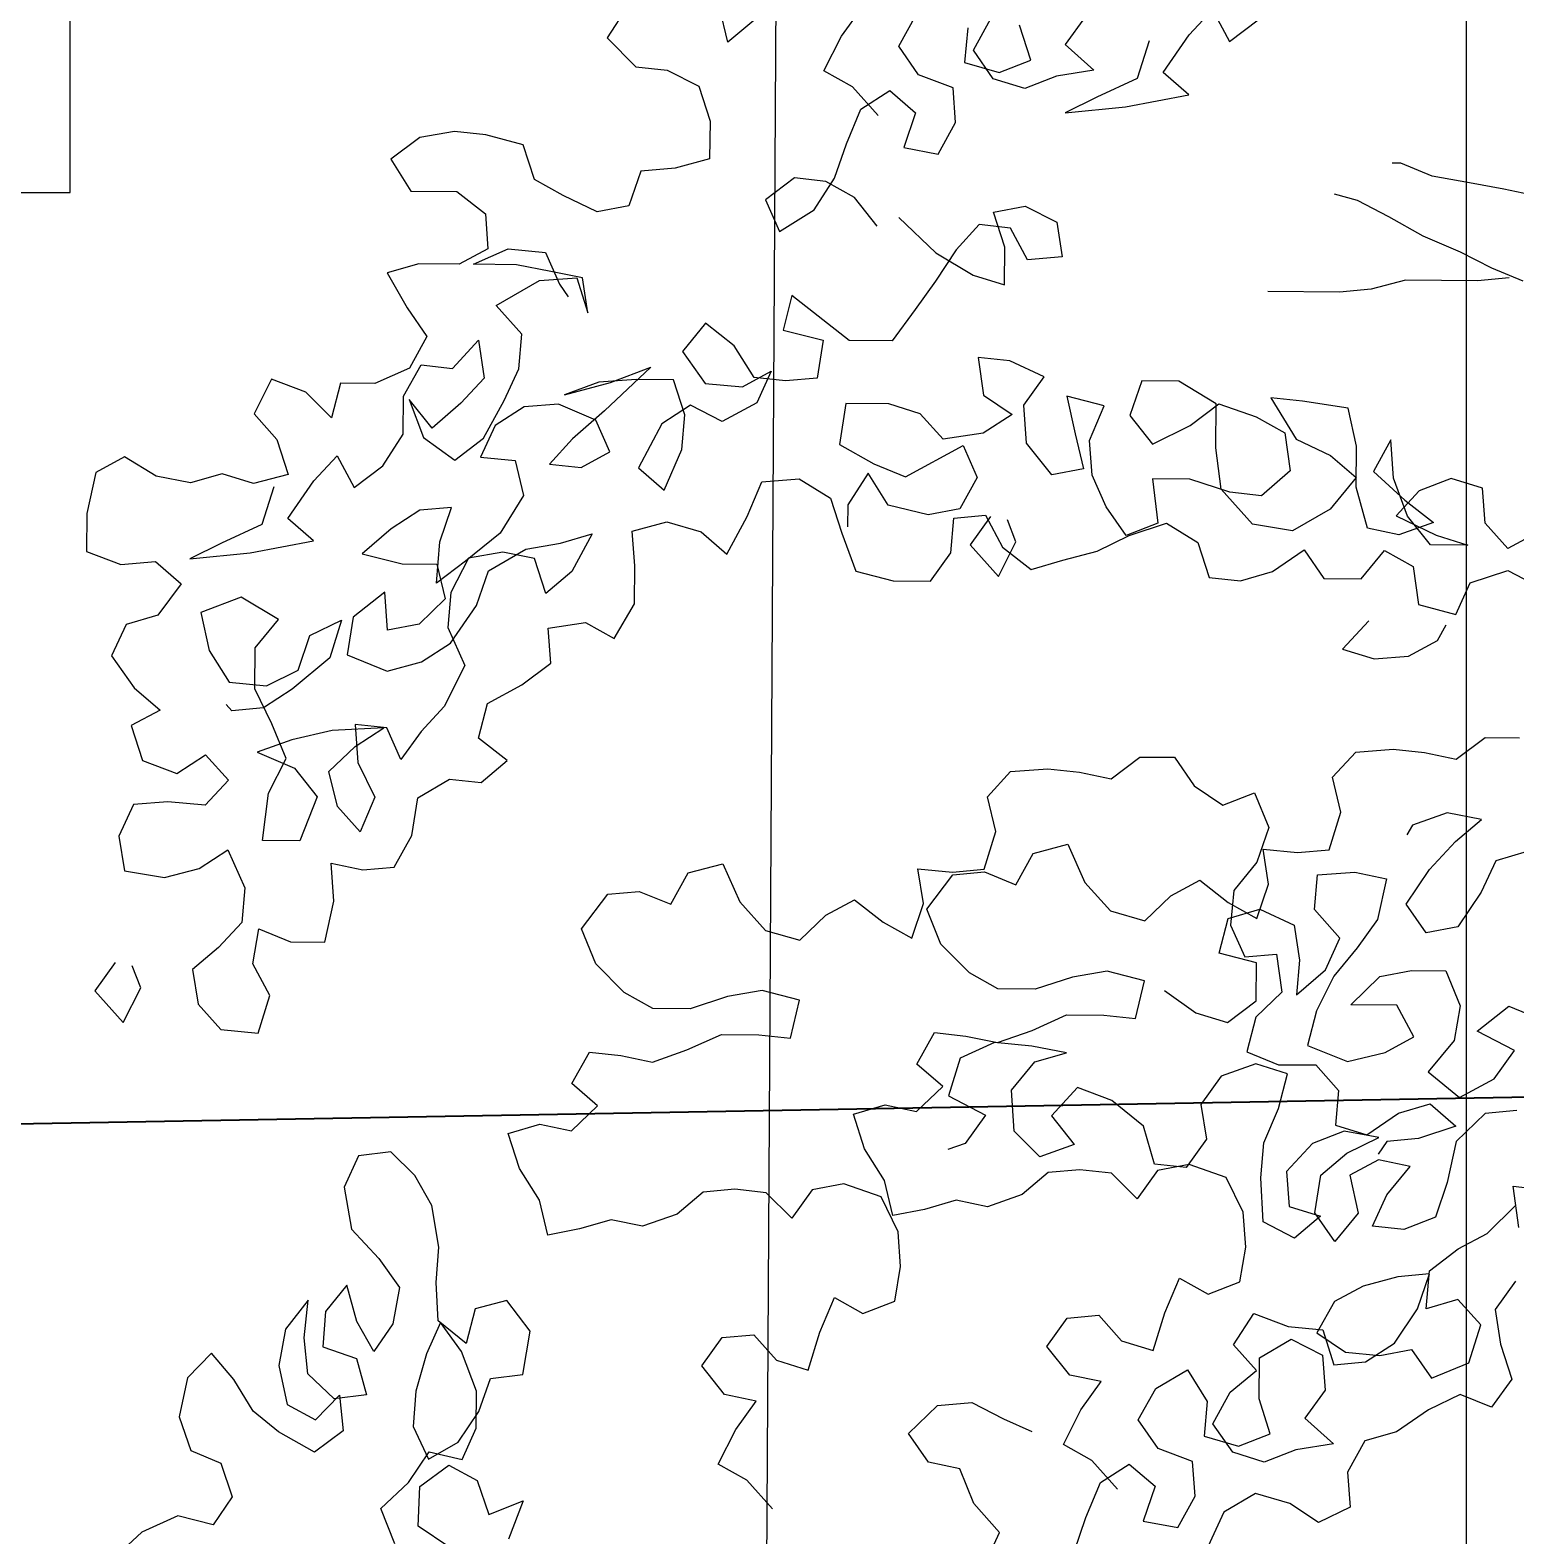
# Model space of a CAD drawing. Header units: millimetres. Extents: x 318905 to 439572, y -5133 to 105868.
# Drawn here: x 406866 to 408124, y 4386 to 5661 of the extents above; entities that cross this region are included whole.
import ezdxf

# ---------------------------------------------------------------- set-up
doc = ezdxf.new("R2010")
doc.units = ezdxf.units.MM
doc.header["$MEASUREMENT"] = 0
for name, color, linetype, lineweight in [('0_Stylo_No__98', 154, 'Continuous', 0), ('2D -  Dessin général_Stylo_No__1', 7, 'Continuous', 5), ('INTI_Etiquettes_Stylo_No__1', 7, 'Continuous', 5)]:
    doc.layers.add(name, color=color, linetype=linetype, lineweight=lineweight)
doc.layers.add('INTI_Agencement_Stylo_No__102', color=7, linetype='Continuous', lineweight=0, true_color=0xcccccc)
doc.styles.add('STYLE_GENERE_3', font='')
doc.styles.get('STYLE_GENERE_3').set_extended_font_data('Arial')
doc.dimstyles.new('STYLE_GENERE__1', dxfattribs={"dimtxt": 200, "dimasz": 142.5, "dimexe": 0.18, "dimexo": 500, "dimgap": 0.09, "dimtad": 0, "dimtih": 1, "dimtoh": 1, "dimlfac": 0.001, "dimzin": 0, "dimdsep": 46, "dimtxsty": 'STYLE_GENERE_3', "dimblk": 'ARROWHEAD_6', "dimblk1": 'ARROWHEAD_6', "dimblk2": 'ARROWHEAD_6', "dimcen": 0.09, "dimclrd": 154, "dimclre": 154, "dimclrt": 154, "dimazin": 0, "dimtfac": 1, "dimtdec": 4, "dimtmove": 0, "dimatfit": 3, "dimfxl": 0, "dimtolj": 1, "dimtzin": 0, "dimarcsym": 0})
doc.dimstyles.new('STYLE_GENERE__3', dxfattribs={"dimtxt": 0.18, "dimasz": 182.4, "dimexe": 0.18, "dimexo": 0.0625, "dimgap": 0.09, "dimtad": 0, "dimtih": 1, "dimtoh": 1, "dimdec": 4, "dimzin": 0, "dimdsep": 46, "dimcen": 0.09, "dimadec": 0, "dimazin": 0, "dimtfac": 1, "dimtdec": 4, "dimtmove": 0, "dimatfit": 3, "dimldrblk": 'ARROWHEAD_5', "dimfxl": 0, "dimtolj": 1, "dimtzin": 0, "dimarcsym": 0})

# ---------------------------------------------------------------- blocks, each defined once
blk = doc.blocks.new('arbre6[2]', base_point=(409289.9, -542.5))
at = {"layer": 'INTI_Agencement_Stylo_No__102', "linetype": 'Continuous'}
for p, q in [((407371.9, 5680.5), (407354.6, 5653.9)), ((407456.8, 5650.3), (407449.7, 5679.8)), ((407553, 5655.4), (407570.2, 5679.3)), ((407847.7, 5656.6), (407867.3, 5677.8)), ((407867.3, 5677.8), (407881.7, 5650.9)), ((407478.8, 5668.8), (407456.8, 5650.3)), ((407601.6, 5646.9), (407616.4, 5673.5)), ((407660.1, 5662.4), (407657.4, 5633)), ((407664.8, 5643.6), (407679.6, 5670.3)), ((407713.4, 5635.2), (407703.9, 5664.7)), ((407759.9, 5672.2), (407742.7, 5648.3)), ((407881.7, 5650.9), (407906.2, 5669.4)), ((407354.6, 5653.9), (407378.8, 5629.5)), ((407538.2, 5626.1), (407553, 5655.4)), ((407742.7, 5648.3), (407766.9, 5626.7)), ((407813.6, 5651.5), (407803.6, 5619.5)), ((407825.6, 5624.6), (407847.7, 5656.6)), ((407618.4, 5622.6), (407601.6, 5646.9)), ((407681.7, 5619.4), (407664.8, 5643.6)), ((407378.8, 5629.5), (407405.5, 5626.6)), ((407405.5, 5626.6), (407432.2, 5613)), ((407562.4, 5612.4), (407538.2, 5626.1)), ((407647.6, 5611.7), (407618.4, 5622.6)), ((407657.4, 5633), (407686.6, 5624.7)), ((407686.6, 5624.7), (407713.4, 5635.2)), ((407766.9, 5626.7), (407735.2, 5621.6)), ((407847.3, 5605.7), (407825.6, 5624.6)), ((407432.2, 5613), (407441.7, 5583.5)), ((407584.1, 5588.2), (407562.4, 5612.4)), ((407649.8, 5582.2), (407647.6, 5611.7)), ((407708.4, 5611.1), (407681.7, 5619.4)), ((407735.2, 5621.6), (407708.4, 5611.1)), ((407803.6, 5619.5), (407769.4, 5603.7)), ((407569.6, 5593.6), (407594, 5609.5)), ((407594, 5609.5), (407615.8, 5590.6)), ((407769.4, 5603.7), (407742.6, 5590.6)), ((407793.7, 5595.5), (407847.3, 5605.7)), ((407557.2, 5564.3), (407569.6, 5593.6)), ((407615.8, 5590.6), (407605.8, 5561.2)), ((407742.6, 5590.6), (407793.7, 5595.5)), ((407225.1, 5574.7), (407195.9, 5569.6)), ((407251.9, 5571.8), (407225.1, 5574.7)), ((407283.4, 5563.5), (407251.9, 5571.8)), ((407441.7, 5583.5), (407441.4, 5551.4)), ((407635, 5555.6), (407649.8, 5582.2)), ((407195.9, 5569.6), (407171.4, 5551.1)), ((407292.9, 5534), (407283.4, 5563.5)), ((407547.2, 5535), (407557.2, 5564.3)), ((407605.8, 5561.2), (407635, 5555.6)), ((407171.4, 5551.1), (407188.3, 5524.2)), ((407441.4, 5551.4), (407412.2, 5543.6)), ((408026.9, 5547.9), (408019.6, 5547.9)), ((408053.6, 5536.9), (408026.9, 5547.9)), ((407317.2, 5520.4), (407292.9, 5534)), ((407383, 5541.2), (407373, 5511.8)), ((407412.2, 5543.6), (407383, 5541.2)), ((407513.2, 5535.3), (407488.7, 5516.8)), ((407539.9, 5532.4), (407513.2, 5535.3)), ((407530, 5508.4), (407547.2, 5535)), ((408085.1, 5531.3), (408053.6, 5536.9)), ((407188.3, 5524.2), (407227.2, 5523.8)), ((407227.2, 5523.8), (407251.4, 5504.9)), ((407564.1, 5518.7), (407539.9, 5532.4)), ((407990.2, 5516.1), (407970.7, 5521.6)), ((408114.3, 5525.7), (408085.1, 5531.3)), ((408141, 5520.1), (408114.3, 5525.7)), ((407346.2, 5506.7), (407317.2, 5520.4)), ((407373, 5511.8), (407346.2, 5506.7)), ((407488.7, 5516.8), (407500.7, 5489.9)), ((407500.7, 5489.9), (407530, 5508.4)), ((407583.4, 5494.5), (407564.1, 5518.7)), ((407681.9, 5506.4), (407708.7, 5511.5)), ((407708.7, 5511.5), (407735.4, 5497.8)), ((408016.8, 5502.5), (407990.2, 5516.1)), ((407251.4, 5504.9), (407253.6, 5475.4)), ((407601.6, 5501.7), (407633, 5472)), ((407669.7, 5495.8), (407650.1, 5474.5)), ((407696.4, 5492.8), (407669.7, 5495.8)), ((407691.4, 5476.8), (407681.9, 5506.4)), ((407735.4, 5497.8), (407740, 5468.4)), ((408045.9, 5486.1), (408016.8, 5502.5)), ((407710.8, 5465.9), (407696.4, 5492.8)), ((408077.4, 5472.5), (408045.9, 5486.1)), ((407253.6, 5475.4), (407229.1, 5462.3)), ((407241.3, 5462.2), (407270.6, 5475.3)), ((407270.6, 5475.3), (407302.2, 5472.3)), ((407302.2, 5472.3), (407314.2, 5445.4)), ((407650.1, 5474.5), (407632.8, 5447.9)), ((407633, 5472), (407664.5, 5453)), ((407691.2, 5444.7), (407691.4, 5476.8)), ((408104.1, 5458.8), (408077.4, 5472.5)), ((407195.1, 5462.6), (407168.3, 5454.8)), ((407229.1, 5462.3), (407195.1, 5462.6)), ((407277.8, 5461.8), (407241.3, 5462.2)), ((407306.9, 5456.2), (407277.8, 5461.8)), ((407740, 5468.4), (407710.8, 5465.9)), ((408130.7, 5447.9), (408104.1, 5458.8)), ((407168.3, 5454.8), (407185.1, 5425.2)), ((407260.5, 5427.2), (407297.2, 5448.3)), ((407297.2, 5448.3), (407328.8, 5450.7)), ((407333.7, 5450.6), (407306.9, 5456.2)), ((407314.2, 5445.4), (407321.4, 5434.7)), ((407328.8, 5450.7), (407338.3, 5421.1)), ((407338.3, 5421.1), (407333.7, 5450.6)), ((407632.8, 5447.9), (407615.6, 5424)), ((407664.5, 5453), (407691.2, 5444.7)), ((408031, 5448.8), (408001.8, 5441)), ((408091.8, 5448.2), (408031, 5448.8)), ((408118.6, 5450.7), (408091.8, 5448.2)), ((407511.1, 5435.6), (407503.6, 5406.3)), ((407559.5, 5397.7), (407511.1, 5435.6)), ((407975, 5438.6), (407914.2, 5439.1)), ((408001.8, 5441), (407975, 5438.6)), ((407185.1, 5425.2), (407201.9, 5401)), ((407282.2, 5402.9), (407260.5, 5427.2)), ((407615.6, 5424), (407596, 5397.4)), ((407438, 5412.2), (407418.3, 5388.3)), ((407462.2, 5393.2), (407438, 5412.2)), ((407503.6, 5406.3), (407537.6, 5397.9)), ((407201.9, 5401), (407187.1, 5374.3)), ((407223.6, 5374), (407245.7, 5397.9)), ((407245.7, 5397.9), (407250.3, 5365.7)), ((407279.6, 5373.5), (407282.2, 5402.9)), ((407479, 5366.3), (407462.2, 5393.2)), ((407537.6, 5397.9), (407532.5, 5365.8)), ((407596, 5397.4), (407559.5, 5397.7)), ((407418.3, 5388.3), (407437.6, 5361.3)), ((407695.6, 5380.4), (407668.9, 5383.3)), ((407668.9, 5383.3), (407673.5, 5351.2)), ((407724.7, 5366.8), (407695.6, 5380.4)), ((407187.1, 5374.3), (407157.8, 5361.2)), ((407182.1, 5350.3), (407196.9, 5376.9)), ((407196.9, 5376.9), (407223.6, 5374)), ((407267.2, 5346.8), (407279.6, 5373.5)), ((407391.5, 5375.1), (407352.3, 5338)), ((407357.3, 5362.1), (407391.5, 5375.1)), ((407469.2, 5358.4), (407493.6, 5371.5)), ((407493.6, 5371.5), (407481.3, 5344.9)), ((407070.3, 5364.7), (407055.5, 5335.4)), ((407099.4, 5353.7), (407070.3, 5364.7)), ((407128.7, 5361.5), (407121.1, 5332.1)), ((407157.8, 5361.2), (407128.7, 5361.5)), ((407250.3, 5365.7), (407230.7, 5344.5)), ((407347.6, 5362.2), (407318.3, 5351.7)), ((407318.3, 5351.7), (407357.3, 5362.1)), ((407379.2, 5364.5), (407347.6, 5362.2)), ((407410.9, 5364.3), (407379.2, 5364.5)), ((407420.4, 5334.7), (407410.9, 5364.3)), ((407437.6, 5361.3), (407469.2, 5358.4)), ((407505.7, 5363.4), (407479, 5366.3)), ((407532.5, 5365.8), (407505.7, 5363.4)), ((407707.5, 5342.8), (407724.7, 5366.8)), ((407807.4, 5363.4), (407797.4, 5334)), ((407839, 5363.1), (407807.4, 5363.4)), ((407870.5, 5344), (407839, 5363.1)), ((407121.1, 5332.1), (407099.4, 5353.7)), ((407181.8, 5318.2), (407182.1, 5350.3)), ((407206.2, 5323.3), (407186.9, 5347.6)), ((407186.9, 5347.6), (407198.9, 5315.3)), ((407230.7, 5344.5), (407206.2, 5323.3)), ((407249.9, 5314.9), (407267.2, 5346.8)), ((407313.4, 5343.7), (407284.2, 5341.3)), ((407344.9, 5330.1), (407313.4, 5343.7)), ((407425.3, 5342.7), (407400.8, 5326.9)), ((407451.9, 5329.1), (407425.3, 5342.7)), ((407481.3, 5344.9), (407451.9, 5329.1)), ((407556.7, 5344.2), (407551.5, 5309.5)), ((407593.2, 5343.9), (407556.7, 5344.2)), ((407619.8, 5335.6), (407593.2, 5343.9)), ((407673.5, 5351.2), (407697.7, 5334.9)), ((407709.7, 5310.7), (407707.5, 5342.8)), ((407775.6, 5342.2), (407744, 5350.5)), ((407744, 5350.5), (407751.1, 5318.4)), ((407763.2, 5312.9), (407775.6, 5342.2)), ((407848.4, 5325.5), (407872.9, 5344)), ((407870.2, 5306.6), (407870.5, 5344)), ((407872.9, 5344), (407904.4, 5333)), ((407943.5, 5346.1), (407916.7, 5349)), ((407916.7, 5349), (407938.4, 5314)), ((407982.3, 5340.4), (407943.5, 5346.1)), ((407055.5, 5335.4), (407074.8, 5313.8)), ((407284.2, 5341.3), (407259.7, 5325.5)), ((407352.3, 5338), (407325.3, 5314.2)), ((407356.9, 5303.2), (407344.9, 5330.1)), ((407417.7, 5305.3), (407420.4, 5334.7)), ((407639.1, 5314), (407619.8, 5335.6)), ((407697.7, 5334.9), (407673.2, 5319.1)), ((407797.4, 5334), (407816.7, 5309.7)), ((407904.4, 5333), (407928.7, 5319.4)), ((407989.4, 5308.2), (407982.3, 5340.4)), ((407164.6, 5291.5), (407181.8, 5318.2)), ((407259.7, 5325.5), (407247.4, 5298.8)), ((407400.8, 5326.9), (407381.1, 5289.6)), ((407673.2, 5319.1), (407639.1, 5314)), ((407751.1, 5318.4), (407758.2, 5288.9)), ((407816.7, 5309.7), (407848.4, 5325.5)), ((407928.7, 5319.4), (407933.3, 5287.3)), ((407074.8, 5313.8), (407084.3, 5284.2)), ((407198.9, 5315.3), (407225.5, 5296.3)), ((407225.5, 5296.3), (407249.9, 5314.9)), ((407325.3, 5314.2), (407305.7, 5292.9)), ((407402.9, 5270.7), (407417.7, 5305.3)), ((407551.5, 5309.5), (407580.6, 5293.1)), ((407607.3, 5282.2), (407656.1, 5308.5)), ((407656.1, 5308.5), (407668.1, 5281.6)), ((407731.4, 5283.7), (407709.7, 5310.7)), ((407765.4, 5283.4), (407763.2, 5312.9)), ((407874.8, 5271.7), (407870.2, 5306.6)), ((407938.4, 5314), (407967.4, 5300.3)), ((407989.1, 5273.4), (407989.4, 5308.2)), ((408018.6, 5313.3), (408003.8, 5286.6)), ((408020.8, 5281.1), (408018.6, 5313.3)), ((406945.7, 5298.9), (406921.3, 5285.7)), ((406972.4, 5282.6), (406945.7, 5298.9)), ((407106.1, 5278.7), (407125.8, 5299.9)), ((407125.8, 5299.9), (407140.2, 5273)), ((407140.2, 5273), (407164.6, 5291.5)), ((407247.4, 5298.8), (407276.6, 5295.9)), ((407276.6, 5295.9), (407283.6, 5266.4)), ((407305.7, 5292.9), (407332.5, 5290)), ((407332.5, 5290), (407356.9, 5303.2)), ((407580.6, 5293.1), (407607.3, 5282.2)), ((407967.4, 5300.3), (407989.2, 5281.4)), ((406921.3, 5285.7), (406913.8, 5251)), ((407001.5, 5277), (406972.4, 5282.6)), ((407028.3, 5284.7), (407001.5, 5277)), ((407055, 5276.5), (407028.3, 5284.7)), ((407084.3, 5284.2), (407055, 5276.5)), ((407084, 5246.8), (407106.1, 5278.7)), ((407381.1, 5289.6), (407402.9, 5270.7)), ((407485.6, 5277.9), (407517.3, 5280.3)), ((407517.3, 5280.3), (407543.9, 5264)), ((407575.7, 5285.1), (407558.5, 5258.5)), ((407592.5, 5258.2), (407575.7, 5285.1)), ((407668.1, 5281.6), (407653.3, 5255)), ((407758.2, 5288.9), (407731.4, 5283.7)), ((407777.4, 5256.6), (407765.4, 5283.4)), ((407848.1, 5280), (407816.5, 5280.3)), ((407816.5, 5280.3), (407821.1, 5242.8)), ((407882.1, 5269), (407848.1, 5280)), ((407933.3, 5287.3), (407908.8, 5266.1)), ((407989.2, 5281.4), (407967.1, 5254.8)), ((408003.8, 5286.6), (408030.4, 5262.3)), ((408032.7, 5248.9), (408020.8, 5281.1)), ((408069.5, 5280.7), (408042.6, 5270.2)), ((408096.2, 5272.4), (408069.5, 5280.7)), ((407072.1, 5273.6), (407062.1, 5241.6)), ((407283.6, 5266.4), (407263.9, 5234.4)), ((407473.2, 5248.6), (407485.6, 5277.9)), ((407901.3, 5242.1), (407874.8, 5271.7)), ((407908.8, 5266.1), (407882.1, 5269)), ((407998.6, 5238.5), (407989.1, 5273.4)), ((408042.6, 5270.2), (408023, 5249)), ((408098.4, 5242.9), (408096.2, 5272.4)), ((407196, 5253.8), (407171.5, 5237.9)), ((407222.7, 5256.2), (407196, 5253.8)), ((407212.8, 5226.9), (407222.7, 5256.2)), ((407543.9, 5264), (407553.4, 5234.5)), ((407558.5, 5258.5), (407558.3, 5239.8)), ((407626.5, 5249.9), (407592.5, 5258.2)), ((407653.3, 5255), (407626.5, 5249.9)), ((407794.2, 5232.3), (407777.4, 5256.6)), ((407967.1, 5254.8), (407935.3, 5236.4)), ((408030.4, 5262.3), (408054.6, 5243.3)), ((406913.8, 5251), (406913.5, 5218.9)), ((407062.1, 5241.6), (407027.9, 5225.9)), ((407105.8, 5227.8), (407084, 5246.8)), ((407375.8, 5236.1), (407405.1, 5243.9)), ((407405.1, 5243.9), (407434.2, 5235.6)), ((407456, 5216.6), (407473.2, 5248.6)), ((407645.7, 5217.6), (407648.4, 5247)), ((407648.4, 5247), (407675.2, 5249.5)), ((407679.2, 5248.5), (407662, 5224.6)), ((407675.2, 5249.5), (407689.5, 5222.6)), ((407700.9, 5226.9), (407693.8, 5245.7)), ((407821.1, 5242.8), (407794.2, 5232.3)), ((407796.7, 5232.3), (407828.4, 5242.7)), ((407828.4, 5242.7), (407855, 5226.4)), ((407935.3, 5236.4), (407901.3, 5242.1)), ((408023, 5249), (408056.9, 5232.6)), ((408054.6, 5243.3), (408025.3, 5232.9)), ((408052, 5224.6), (408032.7, 5248.9)), ((408117.7, 5221.4), (408098.4, 5242.9)), ((407052.2, 5217.6), (407105.8, 5227.8)), ((407171.5, 5237.9), (407147, 5216.8)), ((407263.9, 5234.4), (407234.6, 5210.6)), ((407315, 5225.9), (407341.8, 5233.7)), ((407341.8, 5233.7), (407324.5, 5201.8)), ((407378.1, 5206.6), (407375.8, 5236.1)), ((407434.2, 5235.6), (407456, 5216.6)), ((407553.4, 5234.5), (407565.3, 5202.3)), ((407769.8, 5219.2), (407796.7, 5232.3)), ((408025.3, 5232.9), (407998.6, 5238.5)), ((408056.9, 5232.6), (408083.6, 5224.3)), ((408147, 5237.2), (408117.7, 5221.4)), ((406913.5, 5218.9), (406942.6, 5207.9)), ((407027.9, 5225.9), (407001.1, 5212.7)), ((407001.1, 5212.7), (407052.2, 5217.6)), ((407147, 5216.8), (407181, 5208.4)), ((407210.1, 5192.1), (407212.8, 5226.9)), ((407266.2, 5218.4), (407237, 5213.3)), ((407254, 5202.4), (407285.7, 5220.9)), ((407293, 5212.8), (407266.2, 5218.4)), ((407285.7, 5220.9), (407315, 5225.9)), ((407628.5, 5193.7), (407645.7, 5217.6)), ((407662, 5224.6), (407686.1, 5197.6)), ((407686.1, 5197.6), (407700.9, 5226.9)), ((407689.5, 5222.6), (407713.7, 5203.6)), ((407740.5, 5211.4), (407769.8, 5219.2)), ((407855, 5226.4), (407864.5, 5196.9)), ((407918.1, 5201.8), (407945, 5220.2)), ((407945, 5220.2), (407961.8, 5196)), ((407993.4, 5195.7), (408013.1, 5219.6)), ((408013.1, 5219.6), (408037.3, 5206)), ((408083.6, 5224.3), (408052, 5224.6)), ((406942.6, 5207.9), (406971.8, 5210.3)), ((406971.8, 5210.3), (406993.6, 5191.4)), ((407181, 5208.4), (407210.2, 5208.2)), ((407234.6, 5210.6), (407210.1, 5192.1)), ((407210.2, 5208.2), (407217.3, 5178.6)), ((407237, 5213.3), (407222.2, 5184)), ((407244, 5173.1), (407254, 5202.4)), ((407302.5, 5183.2), (407293, 5212.8)), ((407377.8, 5174.5), (407378.1, 5206.6)), ((407565.3, 5202.3), (407596.9, 5194)), ((407713.7, 5203.6), (407740.5, 5211.4)), ((408037.3, 5206), (408041.9, 5173.9)), ((408085.8, 5192.2), (408117.5, 5202.6)), ((408117.5, 5202.6), (408144.2, 5189)), ((406993.6, 5191.4), (406973.9, 5164.8)), ((407324.5, 5201.8), (407302.5, 5183.2)), ((407596.9, 5194), (407628.5, 5193.7)), ((407864.5, 5196.9), (407891.2, 5194)), ((407891.2, 5194), (407918.1, 5201.8)), ((407961.8, 5196), (407993.4, 5195.7)), ((408073.5, 5165.5), (408085.8, 5192.2)), ((407044.6, 5180.2), (407010.4, 5167.1)), ((407076.1, 5161.2), (407044.6, 5180.2)), ((407166.3, 5184.5), (407139.3, 5163.3)), ((407168.4, 5152.3), (407166.3, 5184.5)), ((407217.3, 5178.6), (407195.2, 5157.4)), ((407222.2, 5184), (407219.5, 5154.5)), ((406973.9, 5164.8), (406947.1, 5157)), ((407010.4, 5167.1), (407017.5, 5135)), ((407221.9, 5141.1), (407244, 5173.1)), ((407360.6, 5145.2), (407377.8, 5174.5)), ((408041.9, 5173.9), (408073.5, 5165.5)), ((406947.1, 5157), (406934.8, 5130.3)), ((407056.4, 5137.3), (407076.1, 5161.2)), ((407102.7, 5147.6), (407129.6, 5160.7)), ((407129.6, 5160.7), (407119.6, 5128.7)), ((407139.3, 5163.3), (407134.2, 5131.2)), ((407195.2, 5157.4), (407168.4, 5152.3)), ((407219.5, 5154.5), (407233.9, 5122.3)), ((407304.7, 5153.8), (407336.3, 5158.8)), ((407306.9, 5124.3), (407304.7, 5153.8)), ((407336.3, 5158.8), (407360.6, 5145.2)), ((407999.7, 5160), (407977.6, 5136.1)), ((408057.9, 5143.4), (408065.3, 5156.7)), ((407092.8, 5118.2), (407102.7, 5147.6)), ((407197.4, 5125.3), (407221.9, 5141.1)), ((408033.5, 5130.2), (408057.9, 5143.4)), ((406934.8, 5130.3), (406954, 5103.4)), ((407017.5, 5135), (407034.3, 5108)), ((407056.2, 5102.5), (407056.4, 5137.3)), ((407119.6, 5128.7), (407087.8, 5102.2)), ((407134.2, 5131.2), (407168.2, 5117.5)), ((407977.6, 5136.1), (408004.3, 5127.8)), ((408004.3, 5127.8), (408033.5, 5130.2)), ((407065.9, 5105.1), (407092.8, 5118.2)), ((407168.2, 5117.5), (407197.4, 5125.3)), ((407233.9, 5122.3), (407216.6, 5087.6)), ((407282.4, 5105.8), (407306.9, 5124.3)), ((406954, 5103.4), (406975.8, 5084.5)), ((407034.3, 5108), (407065.9, 5105.1)), ((407070.6, 5072.9), (407056.2, 5102.5)), ((407087.8, 5102.2), (407063.4, 5086.4)), ((407253.1, 5090), (407282.4, 5105.8)), ((407036.6, 5083.9), (407031.8, 5089.3)), ((407216.6, 5087.6), (407197, 5066.4)), ((407245.6, 5060.6), (407253.1, 5090)), ((406975.8, 5084.5), (406951.3, 5071.3)), ((407063.4, 5086.4), (407036.6, 5083.9)), ((406951.3, 5071.3), (406960.9, 5041.8)), ((407082.5, 5043.4), (407070.6, 5072.9)), ((407121.6, 5067.1), (407087.5, 5059.4)), ((407165.4, 5069.4), (407121.6, 5067.1)), ((407141, 5053.5), (407165.4, 5069.4)), ((407167.8, 5069.4), (407141.1, 5072.3)), ((407141.1, 5072.3), (407143.3, 5040.1)), ((407179.8, 5042.5), (407167.8, 5069.4)), ((407197, 5066.4), (407179.8, 5042.5)), ((407087.5, 5059.4), (407058.2, 5048.9)), ((407058.2, 5048.9), (407089.7, 5035.3)), ((407118.9, 5032.3), (407141, 5053.5)), ((407269.8, 5041.7), (407245.6, 5060.6)), ((407969.1, 5027.7), (407988.7, 5048.9)), ((407988.7, 5048.9), (408020.4, 5051.3)), ((408020.4, 5051.3), (408047.1, 5048.4)), ((408073.8, 5042.8), (408098.3, 5061.3)), ((408098.3, 5061.3), (408127.5, 5061)), ((406960.9, 5041.8), (406990, 5030.8)), ((406990, 5030.8), (407014.4, 5046.6)), ((407014.4, 5046.6), (407033.7, 5025.1)), ((407067.7, 5014), (407082.5, 5043.4)), ((407143.3, 5040.1), (407157.7, 5010.6)), ((407247.8, 5023.1), (407269.8, 5041.7)), ((407781.5, 5026.2), (407805.9, 5044.7)), ((407805.9, 5044.7), (407835.1, 5044.5)), ((407835.1, 5044.5), (407852, 5020.2)), ((408047.1, 5048.4), (408073.8, 5042.8)), ((407033.7, 5025.1), (407014.1, 5003.8)), ((407089.7, 5035.3), (407109, 5011)), ((407126, 5002.8), (407118.9, 5032.3)), ((407194.1, 5010.2), (407221, 5026)), ((407221, 5026), (407247.8, 5023.1)), ((407676.8, 5011.1), (407696.4, 5032.3)), ((407696.4, 5032.3), (407728, 5034.7)), ((407728, 5034.7), (407754.8, 5031.8)), ((407754.8, 5031.8), (407781.5, 5026.2)), ((407976.2, 4998.1), (407969.1, 5027.7)), ((407062.5, 4973.9), (407067.7, 5014)), ((407109, 5011), (407094.1, 4973.7)), ((407683.8, 4981.6), (407676.8, 5011.1)), ((407852, 5020.2), (407876.2, 5004)), ((407876.2, 5004), (407903, 5014.4)), ((407903, 5014.4), (407915, 4984.9)), ((406953.3, 5004.4), (406940.9, 4977.7)), ((406982.5, 5006.8), (406953.3, 5004.4)), ((407014.1, 5003.8), (406982.5, 5006.8)), ((407145.3, 4981.2), (407126, 5002.8)), ((407157.7, 5010.6), (407145.3, 4981.2)), ((407189, 4978.2), (407194.1, 5010.2)), ((407966.2, 4966.1), (407976.2, 4998.1)), ((408036.9, 4986.9), (408032, 4978.9)), ((408066.2, 4997.3), (408036.9, 4986.9)), ((408095.3, 4991.7), (408066.2, 4997.3)), ((408073.3, 4973.2), (408095.3, 4991.7)), ((406940.9, 4977.7), (406945.6, 4948.2)), ((407094.1, 4973.7), (407062.5, 4973.9)), ((407174.2, 4951.5), (407189, 4978.2)), ((407673.9, 4949.6), (407683.8, 4981.6)), ((407915, 4984.9), (407905, 4955.5)), ((408051.2, 4949.3), (408073.3, 4973.2)), ((407008.8, 4950.3), (407033.3, 4966.2)), ((407033.3, 4966.2), (407047.6, 4933.9)), ((407700.9, 4936.4), (407715.6, 4963)), ((407715.6, 4963), (407744.9, 4970.8)), ((407744.9, 4970.8), (407759.3, 4938.5)), ((407914.9, 4937.1), (407910.3, 4966.6)), ((407910.3, 4966.6), (407939.5, 4963.7)), ((407939.5, 4963.7), (407966.2, 4966.1)), ((408134.1, 4964.6), (408107.3, 4956.8)), ((406945.6, 4948.2), (406979.6, 4942.6)), ((406979.6, 4942.6), (407008.8, 4950.3)), ((407122.9, 4922.5), (407120.8, 4954.7)), ((407120.8, 4954.7), (407147.5, 4949.1)), ((407147.5, 4949.1), (407174.2, 4951.5)), ((407423.3, 4946.5), (407452.5, 4954.3)), ((407452.5, 4954.3), (407466.9, 4922)), ((407622.6, 4920.6), (407617.9, 4950.1)), ((407617.9, 4950.1), (407647.1, 4947.1)), ((407647.1, 4947.1), (407673.9, 4949.6)), ((407647.4, 4944.9), (407674.2, 4947.3)), ((407674.2, 4947.3), (407700.9, 4936.4)), ((407905, 4955.5), (407885.4, 4931.6)), ((407956.3, 4944.8), (407988, 4947.2)), ((407988, 4947.2), (408014.7, 4941.6)), ((408031.6, 4920), (408051.2, 4949.3)), ((408107.3, 4956.8), (408094.9, 4930.2)), ((407408.5, 4919.9), (407423.3, 4946.5)), ((407625.3, 4915.7), (407647.4, 4944.9)), ((407759.3, 4938.5), (407781, 4914.3)), ((407832.1, 4927.2), (407856.6, 4940.3)), ((407856.6, 4940.3), (407880.8, 4921.4)), ((407905, 4907.8), (407914.9, 4937.1)), ((407953.7, 4915.4), (407956.3, 4944.8)), ((408014.7, 4941.6), (408007.1, 4906.9)), ((407047.6, 4933.9), (407045, 4904.5)), ((407115.4, 4887.8), (407122.9, 4922.5)), ((407332.9, 4899.1), (407355, 4928.4)), ((407355, 4928.4), (407381.8, 4930.8)), ((407381.8, 4930.8), (407408.5, 4919.9)), ((407466.9, 4922), (407488.6, 4897.7)), ((407539.8, 4910.6), (407564.2, 4923.8)), ((407564.2, 4923.8), (407588.4, 4904.8)), ((407810.1, 4906), (407832.1, 4927.2)), ((407880.8, 4921.4), (407905, 4907.8)), ((407885.4, 4931.6), (407882.7, 4902.2)), ((408094.9, 4930.2), (408075.2, 4900.9)), ((407517.7, 4889.4), (407539.8, 4910.6)), ((407612.6, 4891.2), (407622.6, 4920.6)), ((407637.2, 4886.1), (407625.3, 4915.7)), ((407781, 4914.3), (407810.1, 4906)), ((407880.7, 4908), (407907.5, 4915.8)), ((407907.5, 4915.8), (407936.6, 4902.1)), ((407975.4, 4891.1), (407953.7, 4915.4)), ((408048.4, 4895.8), (408031.6, 4920)), ((407045, 4904.5), (407025.3, 4883.3)), ((407054.4, 4869.6), (407059.5, 4899)), ((407059.5, 4899), (407086.2, 4888.1)), ((407344.9, 4869.6), (407332.9, 4899.1)), ((407488.6, 4897.7), (407517.7, 4889.4)), ((407588.4, 4904.8), (407612.6, 4891.2)), ((407873.1, 4878.6), (407880.7, 4908)), ((407882.7, 4902.2), (407894.7, 4875.3)), ((407936.6, 4902.1), (407941.2, 4872.7)), ((408007.1, 4906.9), (407989.9, 4882.9)), ((408075.2, 4900.9), (408048.4, 4895.8)), ((407025.3, 4883.3), (407003.3, 4864.7)), ((407086.2, 4888.1), (407115.4, 4887.8)), ((407661.4, 4861.8), (407637.2, 4886.1)), ((407963, 4864.4), (407975.4, 4891.1)), ((406937.7, 4870.7), (406920.5, 4846.7)), ((407904.7, 4870.3), (407873.1, 4878.6)), ((407894.7, 4875.3), (407921.5, 4877.7)), ((407921.5, 4877.7), (407926.1, 4845.6)), ((407941.2, 4872.7), (407938.6, 4843.2)), ((407989.9, 4882.9), (407970.3, 4859)), ((406959.4, 4849.1), (406952.3, 4867.9)), ((407003.3, 4864.7), (407008, 4835.2)), ((407068.8, 4842.7), (407054.4, 4869.6)), ((407369, 4845.3), (407344.9, 4869.6)), ((407685.6, 4848.2), (407661.4, 4861.8)), ((407748.9, 4858.3), (407717.2, 4847.9)), ((407778.2, 4863.4), (407748.9, 4858.3)), ((407809.7, 4855.1), (407778.2, 4863.4)), ((407904.5, 4838.2), (407904.7, 4870.3)), ((407938.6, 4843.2), (407963, 4864.4)), ((407970.3, 4859), (407955.5, 4829.7)), ((407984.7, 4834.8), (408009.2, 4858.7)), ((408009.2, 4858.7), (408036, 4863.8)), ((408036, 4863.8), (408065.2, 4863.5)), ((408065.2, 4863.5), (408077.1, 4834)), ((406920.5, 4846.7), (406944.6, 4819.8)), ((406944.6, 4819.8), (406959.4, 4849.1)), ((407393.2, 4831.7), (407369, 4845.3)), ((407485.8, 4846.9), (407456.6, 4841.8)), ((407517.4, 4838.6), (407485.8, 4846.9)), ((407717.2, 4847.9), (407685.6, 4848.2)), ((407802.2, 4823.1), (407809.7, 4855.1)), ((407826.7, 4846.9), (407853.3, 4827.9)), ((407926.1, 4845.6), (407904, 4824.4)), ((407008, 4835.2), (407027.3, 4813.7)), ((407058.9, 4810.7), (407068.8, 4842.7)), ((407456.6, 4841.8), (407424.9, 4831.4)), ((407509.8, 4806.5), (407517.4, 4838.6)), ((407880, 4819.7), (407904.5, 4838.2)), ((408023.6, 4834.4), (407984.7, 4834.8)), ((408038, 4807.5), (408023.6, 4834.4)), ((408077.1, 4834), (408072.1, 4804.6)), ((408091.6, 4812.4), (408118.5, 4833.6)), ((408118.5, 4833.6), (408145.2, 4822.6)), ((407424.9, 4831.4), (407393.2, 4831.7)), ((407714.5, 4813.1), (407743.8, 4826.3)), ((407743.8, 4826.3), (407775.4, 4826)), ((407775.4, 4826), (407802.2, 4823.1)), ((407853.3, 4827.9), (407880, 4819.7)), ((407904, 4824.4), (407896.5, 4795)), ((407955.5, 4829.7), (407948, 4800.3)), ((407027.3, 4813.7), (407058.9, 4810.7)), ((407422.2, 4796.6), (407451.5, 4809.7)), ((407451.5, 4809.7), (407483.1, 4809.4)), ((407483.1, 4809.4), (407509.8, 4806.5)), ((407617, 4784.6), (407631.8, 4811.2)), ((407631.8, 4811.2), (407658.5, 4808.3)), ((407658.5, 4808.3), (407685.3, 4802.7)), ((407685.3, 4802.7), (407714.5, 4813.1)), ((408013.6, 4794.4), (408038, 4807.5)), ((408123.1, 4796.1), (408091.6, 4812.4)), ((407324.7, 4768), (407339.5, 4794.7)), ((407339.5, 4794.7), (407366.2, 4791.8)), ((407392.9, 4786.2), (407422.2, 4796.6)), ((407682.8, 4802.7), (407653.5, 4789.6)), ((407714.4, 4799.8), (407682.8, 4802.7)), ((407743.6, 4794.1), (407714.4, 4799.8)), ((407716.8, 4786.4), (407743.6, 4794.1)), ((407896.5, 4795), (407923.2, 4784)), ((407948, 4800.3), (407981.9, 4786.6)), ((407981.9, 4786.6), (408013.6, 4794.4)), ((408072.1, 4804.6), (408050, 4778)), ((408105.9, 4772.1), (408123.1, 4796.1)), ((407366.2, 4791.8), (407392.9, 4786.2)), ((407638.8, 4765.6), (407617, 4784.6)), ((407653.5, 4789.6), (407643.6, 4757.6)), ((407697.1, 4762.4), (407716.8, 4786.4)), ((407904.1, 4784.7), (407874.8, 4774.2)), ((407930.8, 4776.4), (407904.1, 4784.7)), ((407923.2, 4784), (407954.8, 4783.8)), ((407954.8, 4783.8), (407974.1, 4762.2)), ((407874.8, 4774.2), (407857.6, 4750.3)), ((407923.2, 4747), (407930.8, 4776.4)), ((408050, 4778), (408076.6, 4756.3)), ((408076.6, 4756.3), (408105.9, 4772.1)), ((407346.4, 4749.1), (407324.7, 4768)), ((407616.7, 4744.4), (407638.8, 4765.6)), ((407643.6, 4757.6), (407675.1, 4741.2)), ((407699.3, 4727.6), (407697.1, 4762.4)), ((407753.1, 4764.6), (407731, 4740.7)), ((407782.2, 4753.6), (407753.1, 4764.6)), ((407974.1, 4762.2), (407971.5, 4732.8)), ((407324.4, 4727.9), (407346.4, 4749.1)), ((407563.2, 4742.2), (407590, 4750)), ((407590, 4750), (407616.7, 4744.4)), ((407808.8, 4732), (407782.2, 4753.6)), ((407857.6, 4750.3), (407862.2, 4720.8)), ((407910.9, 4717.7), (407923.2, 4747)), ((407998.2, 4724.5), (408025.1, 4743)), ((408025.1, 4743), (408051.9, 4750.8)), ((408051.9, 4750.8), (408073.6, 4731.8)), ((408125.1, 4745.2), (408098.4, 4742.8)), ((407270.8, 4725.7), (407297.6, 4733.5)), ((407297.6, 4733.5), (407324.4, 4727.9)), ((407572.7, 4712.7), (407563.2, 4742.2)), ((407675.1, 4741.2), (407657.9, 4717.3)), ((407731, 4740.7), (407750.3, 4716.5)), ((407818.3, 4699.8), (407808.8, 4732)), ((407971.5, 4732.8), (407998.2, 4724.5)), ((408073.6, 4731.8), (408041.9, 4721.4)), ((408098.4, 4742.8), (408073.8, 4718.9)), ((407280.3, 4696.2), (407270.8, 4725.7)), ((407721, 4706), (407699.3, 4727.6)), ((407862.2, 4720.8), (407845, 4696.9)), ((407908.2, 4688.3), (407910.9, 4717.7)), ((407979, 4727.8), (407952.2, 4717.3)), ((408008.2, 4722.2), (407979, 4727.8)), ((407981.3, 4709), (408008.2, 4722.2)), ((408015.1, 4719), (408007.8, 4708.3)), ((408041.9, 4721.4), (408015.1, 4719)), ((408073.8, 4718.9), (408066.3, 4684.2)), ((407143.9, 4706.7), (407131.9, 4680.2)), ((407171.4, 4710.1), (407143.9, 4706.7)), ((407191.7, 4690.1), (407171.4, 4710.1)), ((407589.5, 4685.8), (407572.7, 4712.7)), ((407657.9, 4717.3), (407643.2, 4712.1)), ((407750.3, 4716.5), (407721, 4706)), ((407952.2, 4717.3), (407930.1, 4693.4)), ((407959.3, 4690.5), (407981.3, 4709)), ((407297.2, 4669.3), (407280.3, 4696.2)), ((407728.2, 4692.6), (407706.2, 4674)), ((407755, 4695), (407728.2, 4692.6)), ((407781.7, 4692.1), (407755, 4695)), ((407803.5, 4670.5), (407781.7, 4692.1)), ((407820.7, 4694.4), (407803.5, 4670.5)), ((407845, 4696.9), (407818.3, 4699.8)), ((407847.5, 4699.5), (407820.7, 4694.4)), ((407879, 4688.5), (407847.5, 4699.5)), ((407930.1, 4693.4), (407932.3, 4664)), ((408008.1, 4703.4), (407983.6, 4690.3)), ((408034.8, 4697.8), (408008.1, 4703.4)), ((408015.1, 4673.9), (408034.8, 4697.8)), ((407131.9, 4680.2), (407137.9, 4644.8)), ((407206.1, 4664.7), (407191.7, 4690.1)), ((407555.1, 4683), (407528.3, 4677.9)), ((407586.7, 4672), (407555.1, 4683)), ((407596.6, 4656.3), (407589.5, 4685.8)), ((407893.4, 4659), (407879, 4688.5)), ((407910.4, 4650.8), (407908.2, 4688.3)), ((407954.2, 4658.4), (407959.3, 4690.5)), ((407983.6, 4690.3), (407990.7, 4658.1)), ((408066.3, 4684.2), (408056.3, 4654.8)), ((408126.8, 4646.1), (408122.2, 4681)), ((408122.2, 4681), (408149, 4678.1)), ((407304.2, 4639.7), (407297.2, 4669.3)), ((407435.9, 4676), (407413.8, 4657.5)), ((407462.6, 4678.5), (407435.9, 4676)), ((407489.4, 4675.5), (407462.6, 4678.5)), ((407511.1, 4653.9), (407489.4, 4675.5)), ((407528.3, 4677.9), (407511.1, 4653.9)), ((407601, 4642.4), (407586.7, 4672)), ((407650.2, 4669.2), (407623.4, 4661.4)), ((407676.9, 4663.6), (407650.2, 4669.2)), ((407706.2, 4674), (407676.9, 4663.6)), ((408002.8, 4647.3), (408015.1, 4673.9)), ((407212, 4629.3), (407206.1, 4664.7)), ((407413.8, 4657.5), (407384.6, 4647.1)), ((407623.4, 4661.4), (407596.6, 4656.3)), ((407895.6, 4629.5), (407893.4, 4659)), ((407932.3, 4664), (407959, 4655.7)), ((407959, 4655.7), (407937, 4637.1)), ((407971, 4634.2), (407954.2, 4658.4)), ((407990.7, 4658.1), (407971, 4634.2)), ((408056.3, 4654.8), (408029.5, 4644.3)), ((408100, 4641), (408124.5, 4664.9)), ((407137.9, 4644.8), (407161, 4619.8)), ((407331, 4644.9), (407304.2, 4639.7)), ((407357.9, 4652.6), (407331, 4644.9)), ((407384.6, 4647.1), (407357.9, 4652.6)), ((407603.2, 4613), (407601, 4642.4)), ((407937, 4637.1), (407910.4, 4650.8)), ((408029.5, 4644.3), (408002.8, 4647.3)), ((408075.6, 4627.9), (408100, 4641)), ((407209.6, 4599.5), (407212, 4629.3)), ((407890.5, 4600.1), (407895.6, 4629.5)), ((407161, 4619.8), (407178.7, 4595.2)), ((408051.1, 4609.3), (408075.6, 4627.9)), ((407598.2, 4583.6), (407603.2, 4613)), ((407827.1, 4573.9), (407839.5, 4603.2)), ((407839.5, 4603.2), (407863.7, 4589.6)), ((408024.3, 4604.2), (407995.1, 4596.5)), ((408051.1, 4606.7), (408024.3, 4604.2)), ((408041.2, 4577.3), (408051.1, 4606.7)), ((408048.5, 4577.3), (408051.1, 4609.3)), ((407134.1, 4597.1), (407116, 4574.8)), ((407142.6, 4566.3), (407134.1, 4597.1)), ((407178.7, 4595.2), (407173, 4564.5)), ((407211.4, 4566.9), (407209.6, 4599.5)), ((407863.7, 4589.6), (407890.5, 4600.1)), ((407995.1, 4596.5), (407970.7, 4583.3)), ((408124.1, 4600.7), (408106.8, 4576.7)), ((407101.4, 4584.6), (407082, 4560)), ((407097.8, 4552.5), (407101.4, 4584.6)), ((407269.6, 4584.1), (407242.8, 4577.1)), ((407289.4, 4558.2), (407269.6, 4584.1)), ((407534.7, 4557.4), (407547.1, 4586.7)), ((407547.1, 4586.7), (407571.3, 4573.1)), ((407571.3, 4573.1), (407598.2, 4583.6)), ((407970.7, 4583.3), (407955.9, 4556.7)), ((408021.5, 4548.1), (408041.2, 4577.3)), ((408075.3, 4585), (408048.5, 4577.3)), ((408094.6, 4563.5), (408075.3, 4585)), ((407116, 4574.8), (407113.6, 4545)), ((407156.9, 4540.9), (407142.6, 4566.3)), ((407173, 4564.5), (407156.9, 4540.9)), ((407213.5, 4565.5), (407201.6, 4539)), ((407235, 4547.8), (407211.4, 4566.9)), ((407231.2, 4541), (407213.5, 4565.5)), ((407242.8, 4577.1), (407235, 4547.8)), ((407727.1, 4545.4), (407744.3, 4569.3)), ((407744.3, 4569.3), (407771.1, 4571.7)), ((407771.1, 4571.7), (407790.4, 4550.1)), ((407817.1, 4541.9), (407827.1, 4573.9)), ((407885.3, 4546.6), (407902.5, 4573.2)), ((407902.5, 4573.2), (407931.6, 4562.2)), ((408106.8, 4576.7), (408111.5, 4547.2)), ((407082, 4560), (407076.3, 4529.3)), ((407100.9, 4522.2), (407097.8, 4552.5)), ((407283.2, 4521.6), (407289.4, 4558.2)), ((407434.8, 4528.8), (407452, 4552.8)), ((407452, 4552.8), (407478.8, 4555.2)), ((407478.8, 4555.2), (407498.1, 4533.6)), ((407524.8, 4525.3), (407534.7, 4557.4)), ((407931.6, 4562.2), (407960.8, 4559.3)), ((407955.9, 4556.7), (407980.1, 4540.4)), ((407960.8, 4559.3), (407970.3, 4529.8)), ((408084.6, 4531.4), (408094.6, 4563.5)), ((407019.3, 4539.6), (406999, 4518.7)), ((407038.3, 4517.4), (407019.3, 4539.6)), ((407113.6, 4545), (407142.3, 4535)), ((407201.6, 4539), (407192.5, 4507.4)), ((407243.8, 4507.3), (407231.2, 4541)), ((407746.4, 4521.1), (407727.1, 4545.4)), ((407790.4, 4550.1), (407817.1, 4541.9)), ((407904.6, 4525), (407885.3, 4546.6)), ((407907.1, 4535.7), (407933.9, 4551.5)), ((407933.9, 4551.5), (407960.6, 4537.9)), ((407980.1, 4540.4), (408009.2, 4537.5)), ((407997, 4532.2), (408021.5, 4548.1)), ((408009.2, 4537.5), (408036, 4542.6)), ((408036, 4542.6), (408052.9, 4518.3)), ((408111.5, 4547.2), (408121, 4517.7)), ((407076.3, 4529.3), (407083.5, 4496.2)), ((407142.3, 4535), (407150.8, 4504.2)), ((407454, 4504.6), (407434.8, 4528.8)), ((407498.1, 4533.6), (407524.8, 4525.3)), ((407906.8, 4500.9), (407907.1, 4535.7)), ((407960.6, 4537.9), (407962.8, 4508.4)), ((407970.3, 4529.8), (407997, 4532.2)), ((408052.9, 4518.3), (408084.6, 4531.4)), ((406999, 4518.7), (406992.1, 4485.7)), ((407054.7, 4490.6), (407038.3, 4517.4)), ((407123.2, 4500.8), (407100.9, 4522.2)), ((407245.8, 4490.3), (407255.6, 4518.2)), ((407255.6, 4518.2), (407283.2, 4521.6)), ((407773.1, 4515.5), (407746.4, 4521.1)), ((407755.9, 4491.6), (407773.1, 4515.5)), ((407819.3, 4509.7), (407846.2, 4525.5)), ((407846.2, 4525.5), (407863, 4498.6)), ((407882.5, 4506.5), (407904.6, 4525)), ((408121, 4517.7), (408103.8, 4493.8)), ((407107.6, 4483.1), (407127.8, 4504)), ((407150.8, 4504.2), (407123.2, 4500.8)), ((407127.8, 4504), (407130.9, 4473.7)), ((407192.5, 4507.4), (407190.2, 4477.6)), ((407243.6, 4476.1), (407243.8, 4507.3)), ((407480.8, 4499), (407454, 4504.6)), ((407804.5, 4483.1), (407819.3, 4509.7)), ((407867.7, 4479.8), (407882.5, 4506.5)), ((407916.3, 4471.4), (407906.8, 4500.9)), ((407962.8, 4508.4), (407945.6, 4484.5)), ((408077.1, 4504.7), (408050.3, 4491.6)), ((408103.8, 4493.8), (408077.1, 4504.7)), ((407076.2, 4472.9), (407054.7, 4490.6)), ((407083.5, 4496.2), (407107.6, 4483.1)), ((407228.4, 4464.3), (407245.8, 4490.3)), ((407463.6, 4475), (407480.8, 4499)), ((407609.8, 4471.5), (407634.3, 4495.3)), ((407634.3, 4495.3), (407663.5, 4497.8)), ((407663.5, 4497.8), (407690.2, 4484.1)), ((407741.1, 4462.3), (407755.9, 4491.6)), ((407863, 4498.6), (407860.3, 4469.2)), ((408050.3, 4491.6), (408023.4, 4473.1)), ((406992.1, 4485.7), (407001.8, 4457.2)), ((407190.2, 4477.6), (407203.3, 4449.9)), ((407231.6, 4449.6), (407243.6, 4476.1)), ((407690.2, 4484.1), (407714.4, 4473.2)), ((407821.3, 4458.9), (407804.5, 4483.1)), ((407884.6, 4455.6), (407867.7, 4479.8)), ((407945.6, 4484.5), (407969.8, 4462.9)), ((407106.5, 4455.6), (407076.2, 4472.9)), ((407130.9, 4473.7), (407106.5, 4455.6)), ((407203.3, 4449.9), (407228.4, 4464.3)), ((407448.7, 4445.7), (407463.6, 4475)), ((407626.7, 4447.2), (407609.8, 4471.5)), ((407860.3, 4469.2), (407889.5, 4460.9)), ((407889.5, 4460.9), (407916.3, 4471.4)), ((407969.8, 4462.9), (407938.1, 4457.8)), ((407996.5, 4465.3), (407981.7, 4438.7)), ((408023.4, 4473.1), (407996.5, 4465.3)), ((407001.8, 4457.2), (407027.2, 4446.3)), ((407186.4, 4429.9), (407203.7, 4455.9)), ((407203.7, 4455.9), (407231.6, 4449.6)), ((407765.3, 4448.7), (407741.1, 4462.3)), ((407850.5, 4447.9), (407821.3, 4458.9)), ((407911.3, 4447.3), (407884.6, 4455.6)), ((407938.1, 4457.8), (407911.3, 4447.3)), ((407027.2, 4446.3), (407036.9, 4417.8)), ((407196, 4426.6), (407220.3, 4444.7)), ((407220.3, 4444.7), (407244.4, 4431.6)), ((407473, 4432.1), (407448.7, 4445.7)), ((407653.4, 4441.6), (407626.7, 4447.2)), ((407665.3, 4412.1), (407653.4, 4441.6)), ((407787, 4424.4), (407765.3, 4448.7)), ((407772.5, 4429.9), (407796.9, 4445.7)), ((407796.9, 4445.7), (407818.7, 4426.8)), ((407852.7, 4418.4), (407850.5, 4447.9)), ((407981.7, 4438.7), (407984, 4409.2)), ((407162.8, 4408.1), (407186.4, 4429.9)), ((407194.4, 4393.1), (407196, 4426.6)), ((407244.4, 4431.6), (407254.2, 4403)), ((407494.7, 4407.8), (407473, 4432.1)), ((407760.1, 4400.5), (407772.5, 4429.9)), ((407818.7, 4426.8), (407808.7, 4397.4)), ((407036.9, 4417.8), (407020.9, 4394.1)), ((407254.2, 4403), (407283.5, 4414.6)), ((407283.5, 4414.6), (407271.1, 4382.1)), ((407687, 4387.8), (407665.3, 4412.1)), ((407837.9, 4391.8), (407852.7, 4418.4)), ((407903.8, 4420.6), (407876.9, 4404.8)), ((407932.9, 4412.3), (407903.8, 4420.6)), ((407957.1, 4396.1), (407932.9, 4412.3)), ((406990.9, 4401.8), (406960.3, 4387.9)), ((407020.9, 4394.1), (406990.9, 4401.8)), ((407174.7, 4378.2), (407162.8, 4408.1)), ((407750.1, 4371.2), (407760.1, 4400.5)), ((407876.9, 4404.8), (407852.2, 4351.5)), ((407984, 4409.2), (407957.1, 4396.1)), ((406960.3, 4387.9), (406936.8, 4366.1)), ((407221.4, 4374.9), (407194.4, 4393.1)), ((407674.7, 4361.1), (407687, 4387.8)), ((407808.7, 4397.4), (407837.9, 4391.8))]:
    blk.add_line(p, q, dxfattribs=at)
blk = doc.blocks.new('*D131')
at = {"layer": '0_Stylo_No__98', "linetype": 'Continuous'}
for p, q in [((408082.7, 7634.5), (408082.7, 7747)), ((408157.7, 7559.5), (408007.7, 7709.5)), ((408223.3, 7634.5), (407582.7, 7634.5)), ((408082.7, 3678.3), (408082.7, 7634.5)), ((408082.7, -552.4), (408082.7, 3403.7)), ((408007.7, -477.4), (408157.7, -627.4)), ((408582.7, -552.4), (407942.1, -552.4)), ((408082.7, -664.9), (408082.7, -552.4))]:
    blk.add_line(p, q, dxfattribs=at)
at = {"layer": '0_Stylo_No__98', "insert": (407815.8, 3441), "char_height": 200, "attachment_point": 7, "style": 'STYLE_GENERE_3'}
blk.add_mtext('\\A1;{\\pql;\\fArial|b0|i0|c0|p34;8,19}', dxfattribs=at)
blk = doc.blocks.new('ARROWHEAD_6')
at = {"color": 0, "linetype": 'Continuous', "lineweight": 0}
for p, q in [((-0.5, -0.5), (0.5, 0.5)), ((0, 0), (-1, 0))]:
    blk.add_line(p, q, dxfattribs=at)
blk = doc.blocks.new('*D132')
at = {"layer": '0_Stylo_No__98', "linetype": 'Continuous'}
for p, q in [((407498.8, 5932), (407498.1, 5819.5)), ((407572.7, 5744.1), (407423.6, 5895)), ((406998.1, 5822.4), (407638.7, 5818.7)), ((407498.1, 5819.5), (407480.2, 2742.4)), ((407478.6, 2467.7), (407460.7, -609.4)), ((407386.2, -534), (407535.3, -684.9)), ((406960.7, -606.5), (407601.4, -610.3)), ((407460.7, -609.4), (407460.1, -721.9))]:
    blk.add_line(p, q, dxfattribs=at)
at = {"layer": '0_Stylo_No__98', "insert": (407212.5, 2505), "char_height": 200, "attachment_point": 7, "style": 'STYLE_GENERE_3'}
blk.add_mtext('\\A1;{\\pql;\\fArial|b0|i0|c0|p34;6,43}', dxfattribs=at)
blk = doc.blocks.new('ARROWHEAD_5')
at = {"linetype": 'Continuous', "lineweight": 0}
blk.add_hatch(color=0, dxfattribs=at).paths.add_polyline_path([(-1, 0.2679), (0, 0), (-1, -0.2679)])
at = {"color": 0, "linetype": 'Continuous', "lineweight": 0}
blk.add_line((0, 0), (-1, 0), dxfattribs=at)

msp = doc.modelspace()

# ---------------------------------------------------------------- linework, layer by layer
at = {"layer": '2D -  Dessin général_Stylo_No__1', "linetype": 'Continuous'}
for p, q in [((406899.616, 5523.012), (406899.616, 7634.516)), ((391104.519, 5522.959), (406899.616, 5523.012))]:
    msp.add_line(p, q, dxfattribs=at)

# ---------------------------------------------------------------- block references
at = {"layer": 'INTI_Agencement_Stylo_No__102', "linetype": 'Continuous'}
msp.add_blockref('arbre6[2]', (409289.886, -542.456), dxfattribs=at)

# ---------------------------------------------------------------- dimensions: what is measured, and where the dimension line sits
at = {"color": 154, "linetype": 'Continuous', "lineweight": 0}
for base, p1, p2, angle, picture, middle in [((408082.725, 7634.463), (408761.305, -552.434), (391104.519, 7634.463), 90, '*D131', (408110.923, 3541.014)), ((407460.74, -609.433), (406899.616, 5823.012), (406599.616, -604.425), 269.666807, '*D132', (407507.631, 2605.05))]:
    dim = msp.add_linear_dim(base=base, p1=p1, p2=p2, angle=angle, dimstyle='STYLE_GENERE__1', dxfattribs=at)
    dim.commit()
    dim.dimension.update_dxf_attribs({"geometry": picture, "text_midpoint": middle, "dimtype": 160})

# ---------------------------------------------------------------- leaders
at = {"layer": 'INTI_Etiquettes_Stylo_No__1', "linetype": 'Continuous', "annotation_type": 0, "has_hookline": 1, "hookline_direction": 0, "text_width": 1983.97}
msp.add_leader([(405577.301, 4711.325), (408786.513, 4768.513)], dimstyle='STYLE_GENERE__3', dxfattribs=at)

doc.saveas('drawing.dxf')
